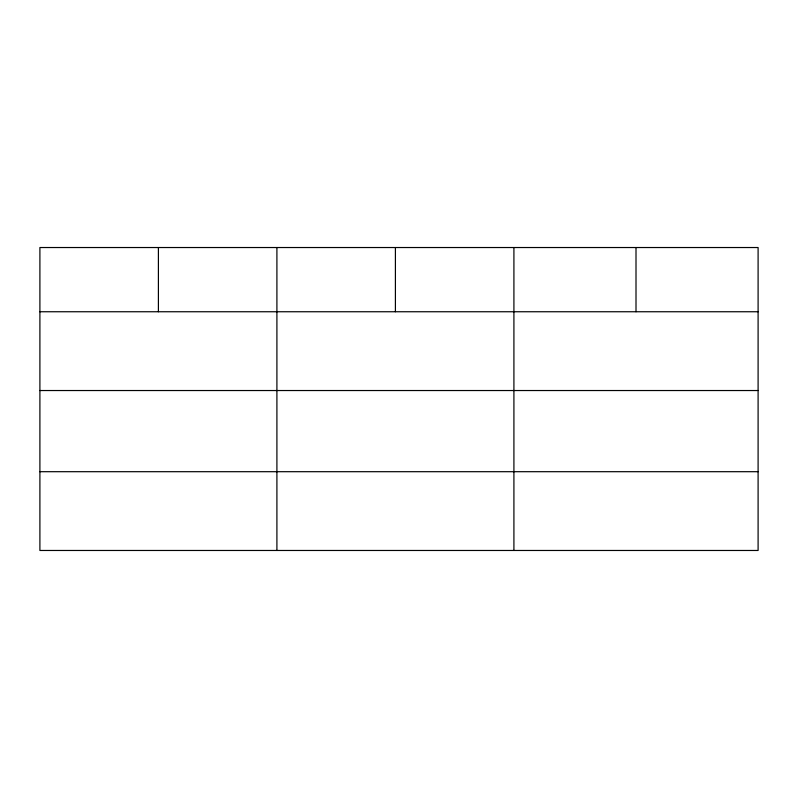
<?xml version="1.0" encoding="UTF-8"?>
<svg xmlns="http://www.w3.org/2000/svg" width="798" height="798" viewBox="0 0 798 798"><rect width="100%" height="100%" fill="white"/><g stroke="black" fill="none" stroke-linecap="round" stroke-linejoin="round"><path stroke-width="1.2" d="M758.1 390.531L758.1 247.53L39.9 247.53L39.9 550.47L758.1 550.47L758.1 390.531L39.9 390.531M39.9 311.749L758.1 311.749M39.9 471.698L758.1 471.698M636.006 247.53L636.006 311.749M513.912 247.53L513.912 550.47M395.409 247.53L395.409 311.749M276.906 247.53L276.906 550.47M158.403 247.53L158.403 311.749"/></g></svg>
